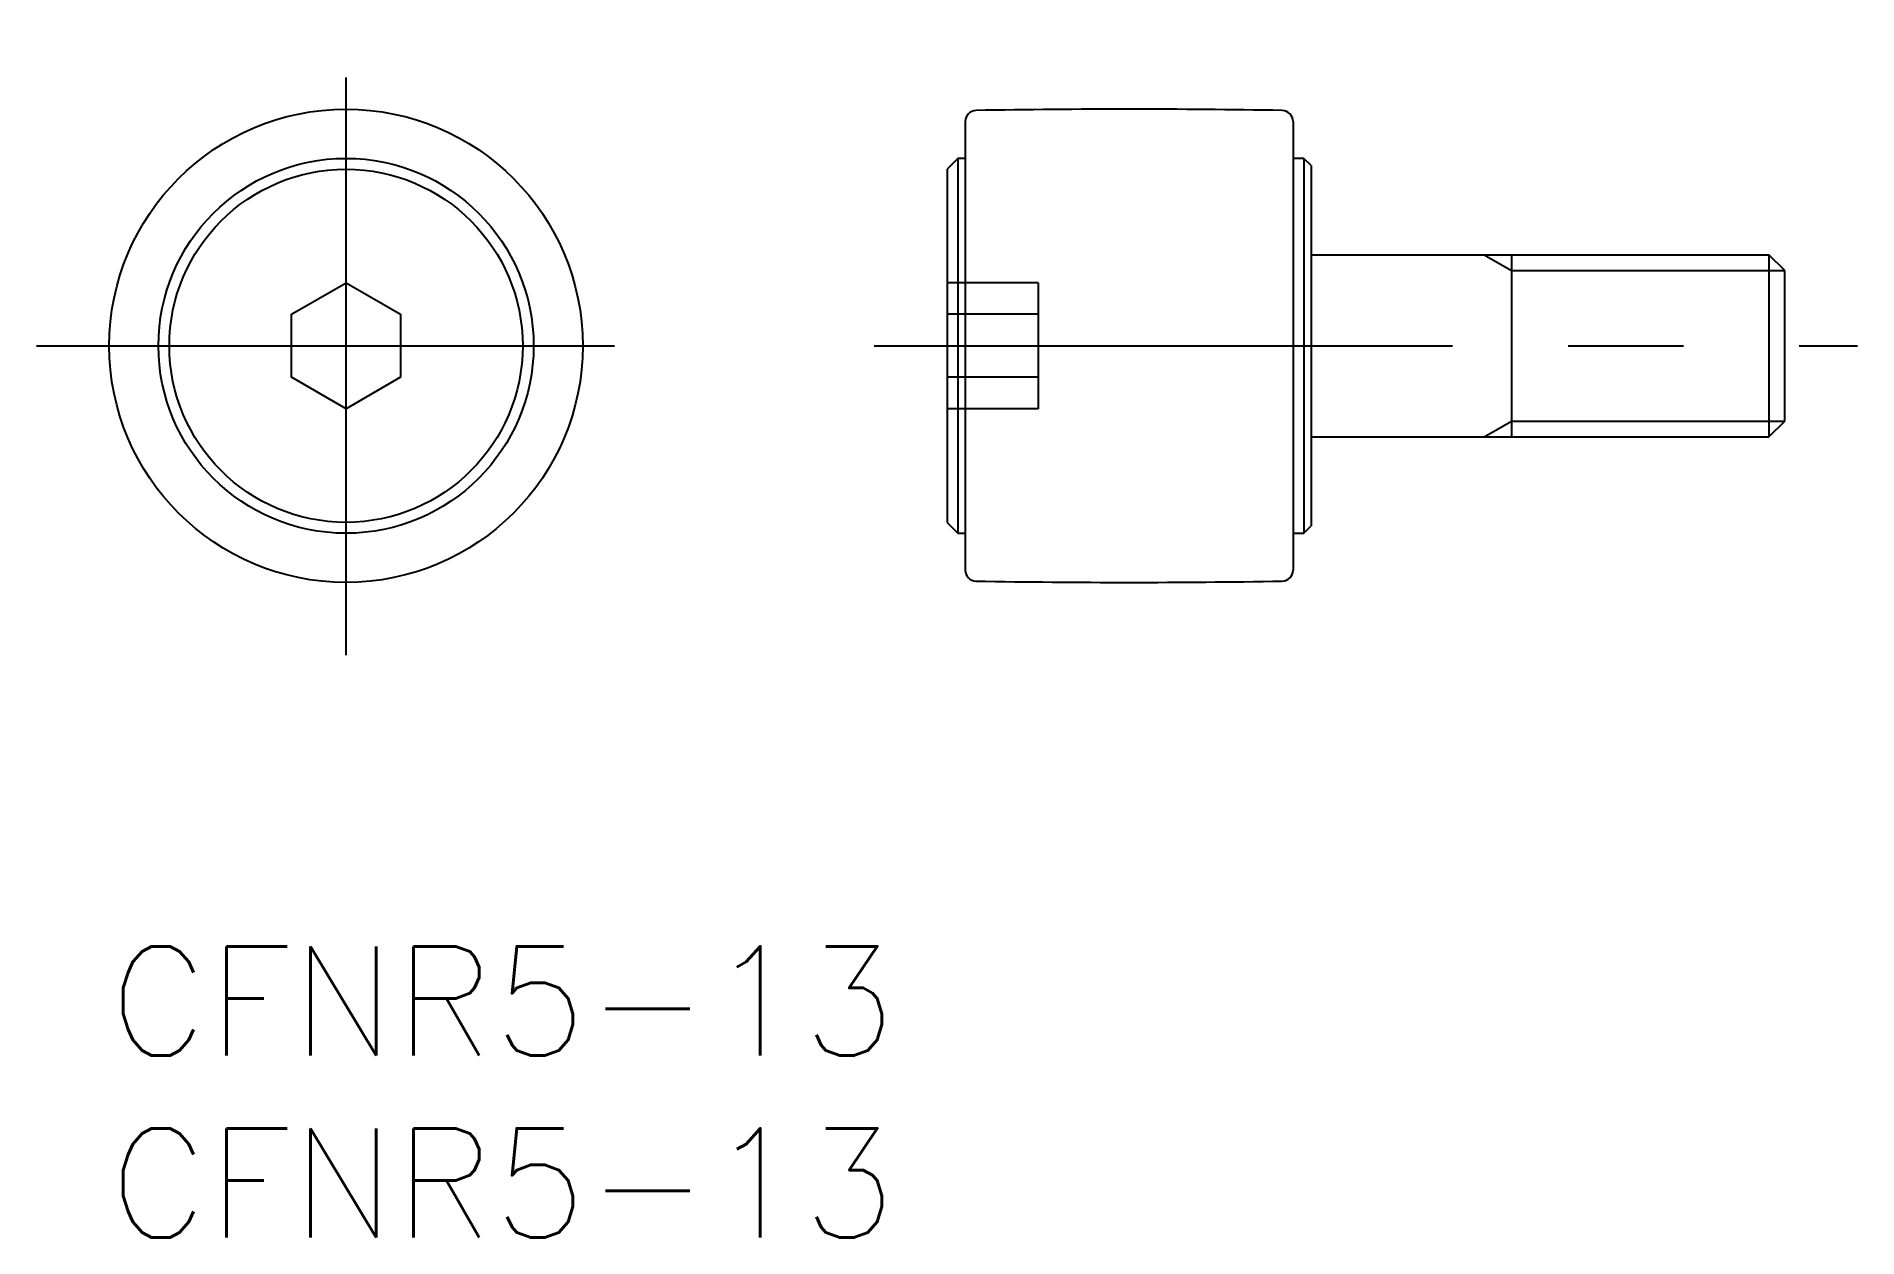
# Model space of a CAD drawing. Extents: x -2 to 48, y -8 to 25.
import ezdxf

# ---------------------------------------------------------------- set-up
doc = ezdxf.new("R2010")
doc.units = 0
doc.header["$LTSCALE"] = 0.5
doc.linetypes.add('CENTER', pattern=[50.8, 31.75, -6.35, 6.35, -6.35])
doc.linetypes.add('DASHED', pattern=[19.05, 12.7, -6.35])
for name, color, linetype in [('MSM_CENTER', 1, 'CENTER'), ('MSM_CONTINUOUS', 7, 'CONTINUOUS'), ('MSM_DASHED', 4, 'DASHED'), ('MSM_NARROW', 5, 'CONTINUOUS'), ('MSM_PART_NUMBER', 7, 'CONTINUOUS')]:
    doc.layers.add(name, color=color, linetype=linetype)
doc.styles.get("Standard").update_dxf_attribs({"font": 'txt.shx', "height": 3, "bigfont": 'bigfont.shx'})

# ---------------------------------------------------------------- blocks, each defined once
blk = doc.blocks.new('*U11')
at = {"layer": 'MSM_PART_NUMBER'}
blk.add_text('CFNR5-13', height=3, dxfattribs=at).set_placement((0, -3))
blk = doc.blocks.new('*U12')
at = {"layer": 'MSM_PART_NUMBER'}
blk.add_text('CFNR5-13', height=3, dxfattribs=at).set_placement((0, -8))

msp = doc.modelspace()

# ---------------------------------------------------------------- linework, layer by layer
at = {"layer": 'MSM_CENTER'}
for p, q in [((6.5, 8), (6.5, 25)), ((-2, 16.5), (15, 16.5)), ((21, 16.5), (48, 16.5))]:
    msp.add_line(p, q, dxfattribs=at)
at = {"layer": 'MSM_CONTINUOUS'}
for p, q in [((23.5, 22.665), (23.5, 10.335)), ((32.5, 22.665), (32.5, 10.335)), ((23.3, 21.65), (23, 21.35)), ((23.5, 21.65), (23.3, 21.65)), ((23.3, 21.65), (23.3, 11.35)), ((32.8, 21.65), (32.5, 21.65)), ((33, 21.45), (32.8, 21.65)), ((32.8, 21.65), (32.8, 11.35)), ((23, 21.35), (23, 11.65)), ((33, 21.45), (33, 11.55)), ((33, 19), (45.567, 19)), ((38.5, 19), (38.5, 14)), ((46, 18.567), (45.567, 19)), ((45.567, 19), (45.567, 14)), ((46, 14.433), (46, 18.567)), ((5, 17.366), (6.5, 18.232)), ((6.5, 18.232), (8, 17.366)), ((5, 15.634), (5, 17.366)), ((8, 17.366), (8, 15.634)), ((6.5, 14.768), (5, 15.634)), ((8, 15.634), (6.5, 14.768)), ((45.567, 14), (46, 14.433)), ((33, 14), (45.567, 14)), ((23, 11.65), (23.3, 11.35)), ((32.8, 11.35), (33, 11.55)), ((23.3, 11.35), (23.5, 11.35)), ((32.5, 11.35), (32.8, 11.35))]:
    msp.add_line(p, q, dxfattribs=at)
for radius in [6.5, 5.15, 4.85]:
    msp.add_circle((6.5, 16.5), radius, dxfattribs=at)
for centre, radius, start, end in [((23.8, 22.665), 0.3, 90.9638, 180), ((28, -227), 250, 89.03623, 90.96377), ((32.2, 22.665), 0.3, 0, 89.0362), ((23.8, 10.335), 0.3, 180, 269.0362), ((28, 260), 250, 269.03623, 270.96377), ((32.2, 10.335), 0.3, 270.9638, 0)]:
    msp.add_arc(centre, radius, start, end, dxfattribs=at)
at = {"layer": 'MSM_DASHED'}
for p, q in [((25.5, 18.232), (23, 18.232)), ((25.5, 18.232), (25.5, 14.768)), ((25.5, 17.366), (23, 17.366)), ((25.5, 15.634), (23, 15.634)), ((25.5, 14.768), (23, 14.768))]:
    msp.add_line(p, q, dxfattribs=at)
at = {"layer": 'MSM_NARROW'}
for p, q in [((37.75, 19), (38.5, 18.567)), ((38.5, 18.567), (46, 18.567)), ((37.75, 14), (38.5, 14.433)), ((38.5, 14.433), (46, 14.433))]:
    msp.add_line(p, q, dxfattribs=at)

# ---------------------------------------------------------------- block references
at = {"layer": 'MSM_CONTINUOUS'}
for name in ['*U11', '*U12']:
    msp.add_blockref(name, (0, 0), dxfattribs=at)

doc.saveas('drawing.dxf')
